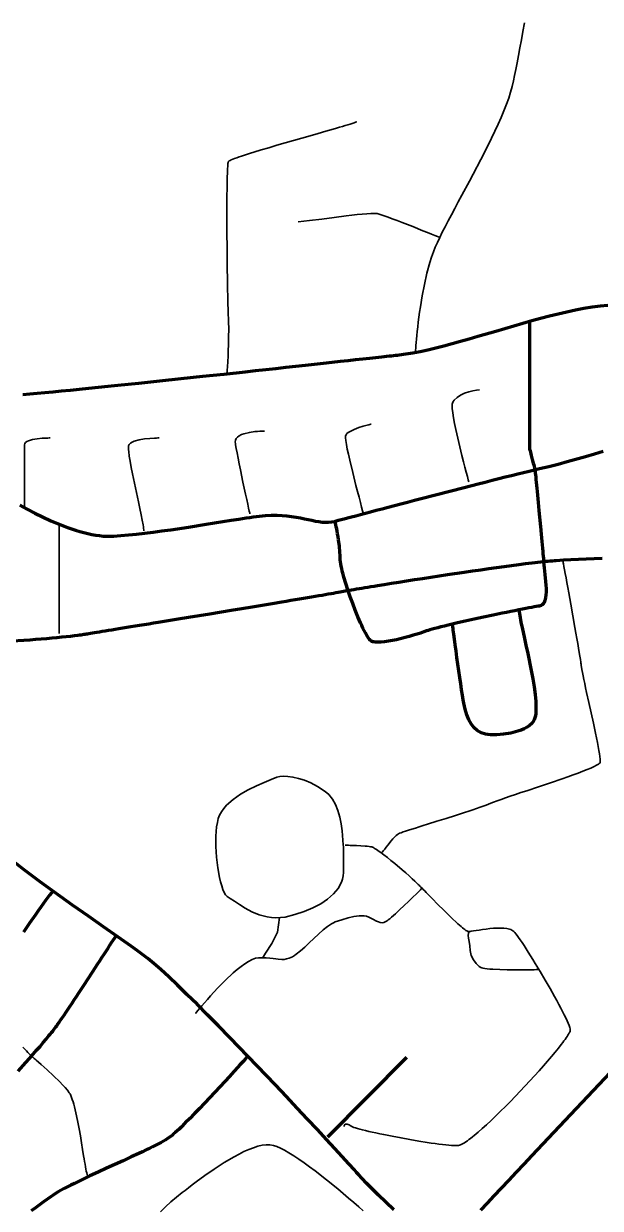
# Model space of a CAD drawing. Header units: inches. Extents: x -107 to 376, y -240 to 294.
# Drawn here: x 181 to 221.8, y 41.3 to 125 of the extents above; entities that cross this region are included whole.
import ezdxf

# ---------------------------------------------------------------- set-up
doc = ezdxf.new("R2010")
doc.units = ezdxf.units.IN
doc.header["$MEASUREMENT"] = 0
for name, color, linetype in [('Routes 1', 7, 'Continuous'), ('Routes 2', 7, 'Continuous'), ('Routes 3', 7, 'Continuous'), ('Routes 4', 7, 'Continuous')]:
    doc.layers.add(name, color=color, linetype=linetype)

msp = doc.modelspace()

# ---------------------------------------------------------------- linework, layer by layer
at = {"layer": 'Routes 1', "color": 7, "lineweight": 158, "true_color": 0xffffff}
msp.add_lwpolyline([(222.946, 51.277), (220.537, 48.727), (219.335, 47.455), (218.151, 46.201), (216.997, 44.979), (216.435, 44.383), (215.885, 43.799), (215.348, 43.23), (214.827, 42.676), (214.322, 42.139), (213.834, 41.621), (213.366, 41.123)], dxfattribs=at)
at = {"layer": 'Routes 2', "color": 7, "lineweight": 106, "true_color": 0xffffff}
for points in [[(222.371, 105.105), (221.824, 105.049), (221.26, 104.972), (220.681, 104.876), (220.089, 104.763), (219.485, 104.634), (218.872, 104.492), (218.25, 104.338), (217.622, 104.174), (216.989, 104.001), (215.716, 103.638), (214.444, 103.264), (213.188, 102.893), (212.57, 102.713), (211.96, 102.539), (211.361, 102.373), (210.775, 102.216), (210.202, 102.071), (209.646, 101.94), (209.106, 101.823), (208.586, 101.723), (208.087, 101.643), (207.61, 101.582), (207.488, 101.569), (207.356, 101.555), (207.214, 101.54), (207.061, 101.523), (206.899, 101.505), (206.727, 101.487), (206.546, 101.467), (206.356, 101.446), (206.156, 101.424), (205.948, 101.401), (205.506, 101.353), (205.032, 101.301), (204.528, 101.245), (203.994, 101.187), (203.433, 101.125), (202.847, 101.06), (202.236, 100.993), (201.604, 100.924), (200.952, 100.852), (200.281, 100.779), (199.593, 100.703), (198.89, 100.626), (198.174, 100.548), (197.446, 100.469), (196.708, 100.389), (195.209, 100.227), (193.692, 100.063), (192.169, 99.901), (190.655, 99.74), (189.164, 99.584), (188.432, 99.508), (187.71, 99.433), (187.001, 99.36), (186.306, 99.289), (185.627, 99.221), (184.966, 99.155), (184.324, 99.091), (183.704, 99.031), (183.107, 98.974), (182.534, 98.919), (181.988, 98.869), (181.47, 98.822), (180.982, 98.779)], [(207.24, 41.135), (206.666, 41.687), (206.147, 42.191), (205.69, 42.642), (205.302, 43.035), (204.99, 43.362), (204.745, 43.635), (204.604, 43.793), (204.441, 43.974), (204.053, 44.401), (203.591, 44.907), (203.06, 45.485), (202.468, 46.125), (201.823, 46.819), (201.132, 47.56), (200.402, 48.339), (199.641, 49.147), (198.855, 49.976), (195.623, 53.34), (194.829, 54.152), (194.055, 54.934), (193.309, 55.68), (192.598, 56.381), (191.929, 57.029), (191.309, 57.614), (190.747, 58.13), (190.25, 58.567), (189.824, 58.918), (189.456, 59.196), (189.064, 59.483), (188.641, 59.786), (187.716, 60.439), (186.702, 61.147), (185.622, 61.9), (184.498, 62.69), (182.207, 64.346), (181.084, 65.195), (180.005, 66.045)]]:
    msp.add_lwpolyline(points, dxfattribs=at)
at = {"layer": 'Routes 3', "color": 7, "lineweight": 70, "true_color": 0xffffff}
for points in [[(216.839, 103.959), (216.839, 103.953), (216.839, 103.933), (216.839, 103.902), (216.839, 103.858), (216.839, 103.803), (216.839, 103.736), (216.839, 103.659), (216.839, 103.572), (216.839, 103.475), (216.839, 103.368), (216.839, 103.127), (216.839, 102.854), (216.839, 102.551), (216.839, 102.221), (216.839, 101.868), (216.839, 101.496), (216.839, 101.107), (216.839, 100.705), (216.839, 100.292), (216.839, 99.452), (216.839, 98.611), (216.839, 98.199), (216.839, 97.797), (216.839, 97.407), (216.839, 97.035), (216.839, 96.682), (216.839, 96.353), (216.839, 96.05), (216.839, 95.776), (216.839, 95.536), (216.839, 95.429), (216.839, 95.331), (216.839, 95.244), (216.839, 95.167), (216.839, 95.101), (216.839, 95.045), (216.839, 95.002), (216.839, 94.97), (216.839, 94.951), (216.839, 94.944), (216.843, 94.928), (216.856, 94.881), (216.875, 94.809), (216.899, 94.716), (216.928, 94.605), (216.96, 94.482), (217.031, 94.214), (217.101, 93.945), (217.134, 93.822), (217.163, 93.711), (217.187, 93.618), (217.206, 93.546), (217.218, 93.499), (217.223, 93.483), (217.224, 93.467), (217.229, 93.421), (217.236, 93.346), (217.246, 93.244), (217.259, 93.118), (217.273, 92.968), (217.29, 92.797), (217.309, 92.607), (217.329, 92.398), (217.351, 92.175), (217.374, 91.937), (217.399, 91.687), (217.45, 91.158), (217.503, 90.603), (217.611, 89.471), (217.663, 88.925), (217.687, 88.663), (217.71, 88.41), (217.732, 88.17), (217.753, 87.943), (217.772, 87.731), (217.789, 87.536), (217.803, 87.361), (217.816, 87.206), (217.826, 87.075), (217.834, 86.967), (217.85, 86.768), (217.873, 86.549), (217.899, 86.315), (217.927, 86.071), (217.978, 85.567), (217.997, 85.317), (218.007, 85.072), (218.008, 84.838), (217.996, 84.618), (217.969, 84.417), (217.925, 84.24), (217.861, 84.089), (217.821, 84.026), (217.775, 83.97), (217.723, 83.924), (217.665, 83.887), (217.6, 83.86), (217.528, 83.844), (217.437, 83.829), (217.316, 83.808), (217.168, 83.781), (216.993, 83.748), (216.794, 83.71), (216.574, 83.667), (216.333, 83.62), (216.074, 83.568), (215.8, 83.512), (215.511, 83.453), (215.21, 83.391), (214.898, 83.327), (214.253, 83.191), (213.59, 83.05), (212.926, 82.906), (212.276, 82.762), (211.961, 82.691), (211.655, 82.621), (211.361, 82.554), (211.081, 82.488), (210.815, 82.424), (210.567, 82.363), (210.338, 82.306), (210.13, 82.252), (209.946, 82.202), (209.786, 82.156), (209.654, 82.116), (209.55, 82.08), (209.357, 82.01), (209.133, 81.934), (208.884, 81.853), (208.615, 81.771), (208.33, 81.689), (208.035, 81.608), (207.434, 81.462), (207.138, 81.401), (206.852, 81.349), (206.581, 81.31), (206.329, 81.286), (206.102, 81.278), (206, 81.281), (205.905, 81.289), (205.819, 81.302), (205.743, 81.32), (205.676, 81.344), (205.62, 81.374), (205.567, 81.419), (205.507, 81.486), (205.442, 81.574), (205.372, 81.681), (205.297, 81.807), (205.219, 81.95), (205.137, 82.109), (205.052, 82.281), (204.964, 82.467), (204.875, 82.664), (204.692, 83.088), (204.508, 83.542), (204.326, 84.016), (204.15, 84.498), (203.985, 84.978), (203.834, 85.445), (203.701, 85.889), (203.643, 86.099), (203.591, 86.299), (203.546, 86.488), (203.507, 86.664), (203.477, 86.826), (203.454, 86.973), (203.44, 87.103), (203.436, 87.215), (203.432, 87.425), (203.42, 87.643), (203.38, 88.088), (203.324, 88.528), (203.292, 88.738), (203.259, 88.939), (203.226, 89.127), (203.194, 89.299), (203.164, 89.453), (203.138, 89.585), (203.115, 89.692), (203.098, 89.773), (203.086, 89.823), (203.083, 89.841)], [(180.774, 90.973), (181.286, 90.694), (181.825, 90.415), (182.385, 90.14), (182.962, 89.877), (183.547, 89.629), (184.136, 89.403), (184.723, 89.203), (185.014, 89.115), (185.302, 89.035), (185.586, 88.965), (185.866, 88.906), (186.14, 88.856), (186.409, 88.819), (186.671, 88.793), (186.926, 88.78), (187.173, 88.781), (187.417, 88.792), (187.669, 88.806), (187.929, 88.824), (188.469, 88.869), (189.033, 88.926), (189.618, 88.993), (190.219, 89.068), (190.832, 89.15), (191.454, 89.239), (192.708, 89.427), (193.949, 89.623), (194.554, 89.72), (195.145, 89.814), (195.717, 89.905), (196.266, 89.99), (196.788, 90.069), (197.038, 90.106), (197.279, 90.14), (197.513, 90.172), (197.737, 90.201), (197.954, 90.225), (198.166, 90.244), (198.573, 90.264), (198.959, 90.264), (199.326, 90.249), (199.675, 90.219), (200.006, 90.178), (200.321, 90.129), (200.621, 90.074), (200.907, 90.017), (201.181, 89.959), (201.443, 89.905), (201.695, 89.856), (201.937, 89.815), (202.172, 89.785), (202.399, 89.769), (202.621, 89.77), (202.838, 89.79), (203.052, 89.832), (203.106, 89.847), (203.168, 89.864), (203.238, 89.883), (203.317, 89.904), (203.405, 89.928), (203.501, 89.953), (203.605, 89.981), (203.717, 90.011), (203.963, 90.077), (204.238, 90.15), (204.541, 90.23), (204.869, 90.317), (205.221, 90.41), (205.595, 90.509), (205.989, 90.613), (206.402, 90.722), (206.832, 90.835), (207.278, 90.952), (207.737, 91.072), (208.208, 91.195), (208.69, 91.321), (209.18, 91.449), (210.18, 91.708), (211.193, 91.97), (212.207, 92.23), (213.208, 92.486), (213.7, 92.611), (214.183, 92.733), (214.656, 92.852), (215.118, 92.968), (215.566, 93.079), (215.999, 93.186), (216.416, 93.288), (216.814, 93.385), (217.191, 93.476), (217.547, 93.56), (217.88, 93.638), (218.204, 93.716), (218.855, 93.881), (219.506, 94.056), (220.795, 94.424), (221.426, 94.611), (222.044, 94.796)], [(221.964, 87.195), (220.846, 87.16), (220.295, 87.136), (219.755, 87.109), (219.229, 87.08), (218.722, 87.048), (218.593, 87.039), (218.453, 87.027), (218.302, 87.014), (218.142, 86.999), (217.972, 86.982), (217.793, 86.963), (217.605, 86.943), (217.408, 86.921), (217.204, 86.897), (216.991, 86.872), (216.771, 86.845), (216.544, 86.817), (216.069, 86.756), (215.571, 86.691), (215.05, 86.621), (214.511, 86.547), (213.956, 86.47), (213.388, 86.389), (212.809, 86.306), (212.223, 86.22), (211.038, 86.045), (209.857, 85.866), (209.275, 85.777), (208.701, 85.688), (208.14, 85.6), (207.593, 85.514), (207.064, 85.43), (206.556, 85.349), (206.07, 85.27), (205.837, 85.232), (205.61, 85.195), (205.391, 85.159), (205.179, 85.124), (204.975, 85.09), (204.78, 85.057), (204.593, 85.026), (204.415, 84.995), (204.246, 84.966), (204.086, 84.939), (203.937, 84.912), (203.798, 84.888), (203.67, 84.865), (203.553, 84.843), (203.433, 84.821), (203.296, 84.796), (203.143, 84.769), (202.975, 84.74), (202.791, 84.708), (202.594, 84.673), (202.382, 84.637), (202.157, 84.598), (201.92, 84.558), (201.67, 84.516), (201.409, 84.471), (201.136, 84.425), (200.853, 84.378), (200.56, 84.328), (200.258, 84.278), (199.946, 84.226), (199.627, 84.172), (199.3, 84.118), (198.624, 84.005), (197.924, 83.889), (197.204, 83.77), (196.469, 83.649), (195.723, 83.526), (194.215, 83.278), (193.463, 83.154), (192.717, 83.032), (191.982, 82.911), (191.263, 82.793), (190.564, 82.679), (190.224, 82.623), (189.89, 82.568), (189.563, 82.515), (189.245, 82.463), (188.934, 82.412), (188.633, 82.363), (188.341, 82.315), (188.059, 82.269), (187.787, 82.224), (187.527, 82.182), (187.278, 82.141), (187.042, 82.102), (186.818, 82.066), (186.608, 82.031), (186.412, 81.999), (186.23, 81.969), (186.063, 81.942), (185.911, 81.917), (185.776, 81.895), (185.658, 81.875), (185.556, 81.858), (185.473, 81.844), (185.394, 81.832), (185.308, 81.819), (185.214, 81.805), (185.112, 81.791), (185.003, 81.777), (184.886, 81.762), (184.634, 81.731), (184.357, 81.7), (184.057, 81.667), (183.735, 81.634), (183.395, 81.601), (183.038, 81.567), (182.666, 81.533), (182.281, 81.5), (181.885, 81.468), (181.48, 81.436), (181.068, 81.405), (180.233, 81.348)], [(216.072, 83.567), (216.14, 83.168), (216.23, 82.709), (216.336, 82.202), (216.455, 81.657), (216.58, 81.082), (216.709, 80.489), (216.956, 79.285), (217.065, 78.695), (217.157, 78.125), (217.23, 77.586), (217.277, 77.087), (217.294, 76.639), (217.29, 76.437), (217.276, 76.252), (217.253, 76.084), (217.22, 75.935), (217.175, 75.806), (217.119, 75.698), (216.998, 75.543), (216.846, 75.403), (216.667, 75.278), (216.465, 75.167), (216.245, 75.07), (216.01, 74.987), (215.511, 74.858), (215.002, 74.777), (214.512, 74.741), (214.286, 74.739), (214.076, 74.746), (213.888, 74.763), (213.724, 74.789), (213.41, 74.886), (213.139, 75.04), (212.907, 75.247), (212.711, 75.504), (212.546, 75.807), (212.407, 76.154), (212.292, 76.541), (212.196, 76.964), (212.148, 77.221), (212.094, 77.542), (212.034, 77.917), (211.97, 78.334), (211.904, 78.783), (211.837, 79.251), (211.704, 80.203), (211.641, 80.664), (211.582, 81.099), (211.528, 81.499), (211.481, 81.851), (211.443, 82.144), (211.427, 82.265), (211.413, 82.367), (211.403, 82.449), (211.395, 82.51), (211.39, 82.547), (211.388, 82.56)], [(183.112, 63.683), (183.003, 63.553), (182.879, 63.397), (182.741, 63.217), (182.591, 63.014), (182.428, 62.791), (182.254, 62.549), (182.071, 62.289), (181.878, 62.014), (181.469, 61.423), (181.036, 60.791)], [(180.652, 50.949), (181.196, 51.556), (181.46, 51.853), (181.716, 52.145), (181.964, 52.43), (182.201, 52.705), (182.426, 52.97), (182.638, 53.223), (182.835, 53.461), (182.927, 53.574), (183.015, 53.684), (183.099, 53.789), (183.178, 53.889), (183.252, 53.985), (183.322, 54.076), (183.386, 54.162), (183.444, 54.242), (183.548, 54.39), (183.656, 54.547), (183.774, 54.719), (183.899, 54.904), (184.032, 55.102), (184.171, 55.31), (184.317, 55.529), (184.468, 55.756), (184.623, 55.991), (184.782, 56.233), (184.945, 56.48), (185.276, 56.985), (185.945, 58.009), (186.271, 58.51), (186.429, 58.753), (186.583, 58.991), (186.732, 59.221), (186.876, 59.443), (187.014, 59.655), (187.144, 59.856), (187.268, 60.046), (187.382, 60.222), (187.488, 60.385), (187.583, 60.532)], [(196.91, 52.011), (196.814, 51.907), (196.708, 51.792), (196.594, 51.667), (196.472, 51.533), (196.342, 51.391), (196.205, 51.241), (195.913, 50.921), (195.599, 50.577), (195.267, 50.216), (194.922, 49.841), (194.567, 49.459), (193.848, 48.69), (193.491, 48.315), (193.142, 47.952), (192.804, 47.607), (192.482, 47.285), (192.18, 46.991), (192.038, 46.856), (191.903, 46.73), (191.774, 46.613), (191.654, 46.507), (191.541, 46.412), (191.437, 46.328), (191.34, 46.254), (191.226, 46.177), (191.093, 46.095), (190.941, 46.006), (190.772, 45.913), (190.587, 45.814), (190.386, 45.711), (190.171, 45.603), (189.943, 45.491), (189.703, 45.376), (189.452, 45.257), (189.192, 45.134), (188.647, 44.882), (188.077, 44.621), (186.898, 44.083), (186.306, 43.812), (185.726, 43.541), (185.166, 43.275), (184.635, 43.015), (184.383, 42.889), (184.142, 42.764), (183.912, 42.643), (183.696, 42.525), (183.493, 42.411), (183.306, 42.3), (183.134, 42.193), (182.98, 42.091), (182.455, 41.704), (182.172, 41.502), (181.874, 41.295), (181.564, 41.082)], [(208.139, 51.917), (202.553, 46.285)]]:
    msp.add_lwpolyline(points, dxfattribs=at)
at = {"layer": 'Routes 4', "color": 7, "lineweight": 35, "true_color": 0xffffff}
for points in [[(208.76, 101.755), (208.761, 101.777), (208.765, 101.842), (208.772, 101.946), (208.782, 102.088), (208.795, 102.264), (208.812, 102.473), (208.833, 102.711), (208.858, 102.977), (208.888, 103.267), (208.922, 103.58), (208.961, 103.912), (209.005, 104.262), (209.055, 104.626), (209.111, 105.002), (209.24, 105.781), (209.395, 106.578), (209.578, 107.374), (209.79, 108.148), (209.909, 108.52), (210.035, 108.879), (210.17, 109.223), (210.315, 109.552), (210.479, 109.9), (210.661, 110.271), (210.861, 110.666), (211.076, 111.08), (211.304, 111.513), (211.544, 111.963), (211.793, 112.427), (212.05, 112.903), (212.579, 113.886), (213.642, 115.912), (214.146, 116.924), (214.384, 117.423), (214.611, 117.914), (214.824, 118.396), (215.021, 118.866), (215.201, 119.323), (215.362, 119.764), (215.501, 120.188), (215.618, 120.592), (215.709, 120.975), (215.784, 121.358), (215.867, 121.785), (215.958, 122.255), (216.054, 122.763), (216.156, 123.305), (216.262, 123.877), (216.371, 124.475), (216.483, 125.094)], [(204.611, 118.092), (204.526, 118.059), (204.419, 118.02), (204.292, 117.977), (204.146, 117.929), (203.983, 117.877), (203.802, 117.821), (203.606, 117.762), (203.395, 117.698), (203.171, 117.632), (202.934, 117.563), (202.428, 117.416), (201.887, 117.261), (201.318, 117.099), (198.953, 116.422), (198.384, 116.256), (197.841, 116.095), (197.334, 115.942), (197.097, 115.869), (196.872, 115.798), (196.66, 115.73), (196.463, 115.665), (196.281, 115.604), (196.117, 115.546), (195.97, 115.492), (195.841, 115.442), (195.733, 115.396), (195.647, 115.355), (195.582, 115.319), (195.541, 115.288), (195.523, 115.26), (195.511, 115.213), (195.5, 115.14), (195.49, 115.043), (195.481, 114.922), (195.473, 114.779), (195.465, 114.614), (195.458, 114.43), (195.452, 114.226), (195.447, 114.005), (195.442, 113.768), (195.438, 113.515), (195.434, 113.248), (195.431, 112.968), (195.429, 112.676), (195.427, 112.374), (195.425, 111.741), (195.426, 111.079), (195.428, 110.397), (195.437, 109.012), (195.444, 108.327), (195.452, 107.659), (195.462, 107.018), (195.472, 106.413), (195.477, 106.126), (195.483, 105.852), (195.489, 105.592), (195.495, 105.347), (195.5, 105.117), (195.507, 104.904), (195.513, 104.71), (195.519, 104.535), (195.525, 104.381), (195.531, 104.243), (195.54, 103.968), (195.55, 103.419), (195.548, 102.877), (195.538, 102.356), (195.522, 101.867), (195.513, 101.638), (195.502, 101.421), (195.491, 101.218), (195.481, 101.031), (195.47, 100.859), (195.46, 100.706), (195.45, 100.573), (195.442, 100.461), (195.435, 100.371), (195.43, 100.304), (195.426, 100.264), (195.425, 100.25)], [(200.466, 111.012), (201.269, 111.101), (202.131, 111.208), (203.008, 111.322), (203.861, 111.431), (204.266, 111.479), (204.648, 111.521), (205.004, 111.556), (205.328, 111.582), (205.614, 111.598), (205.858, 111.601), (206.055, 111.591), (206.199, 111.566), (206.348, 111.518), (206.56, 111.444), (206.823, 111.347), (207.128, 111.233), (207.466, 111.103), (207.825, 110.964), (208.572, 110.671), (209.29, 110.386), (209.614, 110.257), (209.9, 110.142), (210.14, 110.046), (210.324, 109.972), (210.442, 109.925), (210.472, 109.912), (210.483, 109.908)], [(213.302, 99.131), (213.088, 99.115), (212.826, 99.07), (212.536, 98.995), (212.239, 98.891), (211.956, 98.759), (211.706, 98.598), (211.51, 98.41), (211.438, 98.306), (211.388, 98.196), (211.373, 98.128), (211.365, 98.039), (211.372, 97.805), (211.404, 97.505), (211.458, 97.15), (211.53, 96.751), (211.618, 96.319), (211.825, 95.399), (212.049, 94.481), (212.16, 94.05), (212.264, 93.652), (212.358, 93.299), (212.44, 93.002), (212.504, 92.771), (212.529, 92.685), (212.549, 92.619)], [(205.62, 96.705), (205.601, 96.701), (205.546, 96.688), (205.461, 96.667), (205.351, 96.638), (205.073, 96.561), (204.752, 96.458), (204.427, 96.334), (204.136, 96.193), (204.016, 96.118), (203.92, 96.039), (203.852, 95.958), (203.817, 95.875), (203.813, 95.822), (203.814, 95.748), (203.837, 95.545), (203.881, 95.274), (203.945, 94.946), (204.024, 94.573), (204.117, 94.163), (204.329, 93.277), (204.556, 92.372), (204.667, 91.939), (204.773, 91.532), (204.871, 91.161), (204.957, 90.838), (205.028, 90.572), (205.082, 90.374)], [(182.915, 95.726), (182.895, 95.726), (182.838, 95.726), (182.748, 95.724), (182.633, 95.72), (182.343, 95.704), (182.011, 95.67), (181.679, 95.614), (181.39, 95.529), (181.274, 95.474), (181.185, 95.41), (181.128, 95.335), (181.107, 95.25), (181.107, 95.12), (181.107, 94.919), (181.107, 94.658), (181.107, 94.348), (181.107, 94.001), (181.107, 93.626), (181.107, 92.838), (181.107, 92.073), (181.107, 91.727), (181.107, 91.419), (181.107, 91.16), (181.107, 90.962), (181.107, 90.835), (181.107, 90.801), (181.107, 90.79)], [(190.632, 95.726), (190.609, 95.726), (190.545, 95.726), (190.444, 95.723), (190.313, 95.719), (189.983, 95.699), (189.602, 95.659), (189.213, 95.592), (188.865, 95.492), (188.72, 95.427), (188.602, 95.351), (188.518, 95.263), (188.472, 95.162), (188.463, 95.096), (188.462, 95.007), (188.467, 94.897), (188.479, 94.767), (188.52, 94.452), (188.581, 94.076), (188.659, 93.65), (188.749, 93.187), (188.954, 92.196), (189.165, 91.202), (189.265, 90.733), (189.355, 90.3), (189.433, 89.915), (189.494, 89.589), (189.517, 89.452), (189.535, 89.335), (189.546, 89.238), (189.552, 89.165)], [(198.085, 96.22), (198.06, 96.22), (197.992, 96.219), (197.886, 96.215), (197.748, 96.208), (197.586, 96.196), (197.406, 96.178), (197.015, 96.121), (196.629, 96.026), (196.454, 95.962), (196.299, 95.885), (196.171, 95.794), (196.076, 95.688), (196.021, 95.566), (196.012, 95.426), (196.023, 95.342), (196.038, 95.239), (196.082, 94.981), (196.14, 94.665), (196.211, 94.302), (196.291, 93.903), (196.378, 93.479), (196.563, 92.602), (196.655, 92.173), (196.743, 91.763), (196.825, 91.386), (196.898, 91.052), (196.959, 90.772), (197.006, 90.558), (197.024, 90.48), (197.036, 90.422), (197.044, 90.386), (197.047, 90.374)], [(183.551, 89.628), (183.551, 81.889)], [(219.189, 87.078), (219.191, 87.07), (219.195, 87.048), (219.202, 87.011), (219.211, 86.961), (219.223, 86.898), (219.236, 86.822), (219.271, 86.635), (219.313, 86.405), (219.362, 86.136), (219.418, 85.834), (219.478, 85.501), (219.543, 85.144), (219.612, 84.766), (219.756, 83.967), (220.05, 82.323), (220.119, 81.929), (220.185, 81.551), (220.247, 81.193), (220.304, 80.86), (220.354, 80.556), (220.398, 80.287), (220.434, 80.056), (220.462, 79.868), (220.472, 79.792), (220.48, 79.728), (220.49, 79.632), (220.507, 79.51), (220.536, 79.347), (220.574, 79.147), (220.622, 78.914), (220.677, 78.651), (220.739, 78.362), (220.807, 78.051), (220.879, 77.721), (221.034, 77.02), (221.356, 75.555), (221.507, 74.849), (221.575, 74.516), (221.639, 74.201), (221.696, 73.907), (221.745, 73.638), (221.785, 73.399), (221.816, 73.191), (221.837, 73.02), (221.845, 72.889), (221.841, 72.802), (221.832, 72.773), (221.809, 72.741), (221.772, 72.707), (221.723, 72.67), (221.66, 72.629), (221.585, 72.586), (221.401, 72.493), (221.173, 72.389), (220.908, 72.277), (220.607, 72.158), (220.277, 72.032), (219.921, 71.901), (219.542, 71.765), (219.146, 71.626), (218.318, 71.342), (217.469, 71.057), (216.634, 70.779), (216.231, 70.645), (215.844, 70.516), (215.478, 70.393), (215.135, 70.277), (214.821, 70.169), (214.539, 70.071), (214.295, 69.982), (214.091, 69.904), (213.763, 69.77), (213.566, 69.695), (213.342, 69.614), (213.094, 69.528), (212.825, 69.436), (212.538, 69.34), (212.236, 69.241), (211.598, 69.036), (210.935, 68.826), (210.271, 68.618), (209.628, 68.418), (209.322, 68.322), (209.031, 68.231), (208.757, 68.145), (208.503, 68.064), (208.272, 67.99), (208.067, 67.923), (207.891, 67.864), (207.748, 67.814), (207.639, 67.773), (207.568, 67.742), (207.489, 67.689), (207.396, 67.606), (207.289, 67.497), (207.172, 67.369), (207.05, 67.228), (206.805, 66.932), (206.691, 66.79), (206.589, 66.659), (206.501, 66.547), (206.434, 66.459), (206.39, 66.402), (206.379, 66.386), (206.375, 66.381)], [(203.803, 66.925), (203.819, 66.925), (203.866, 66.924), (203.94, 66.924), (204.037, 66.922), (204.153, 66.92), (204.286, 66.917), (204.584, 66.908), (204.902, 66.893), (205.21, 66.872), (205.352, 66.859), (205.481, 66.843), (205.593, 66.825), (205.684, 66.805), (205.73, 66.789), (205.786, 66.762), (205.851, 66.726), (205.926, 66.68), (206.01, 66.626), (206.101, 66.563), (206.2, 66.493), (206.305, 66.417), (206.531, 66.246), (206.776, 66.054), (207.033, 65.848), (207.297, 65.631), (207.826, 65.186), (208.079, 64.967), (208.318, 64.757), (208.537, 64.561), (208.73, 64.383), (208.816, 64.303), (208.894, 64.229), (208.962, 64.162), (209.021, 64.103), (209.08, 64.042), (209.15, 63.97), (209.231, 63.887), (209.32, 63.795), (209.418, 63.694), (209.524, 63.585), (209.755, 63.348), (210.008, 63.09), (210.277, 62.818), (210.838, 62.259), (211.118, 61.986), (211.388, 61.726), (211.645, 61.486), (211.765, 61.376), (211.88, 61.273), (211.988, 61.179), (212.088, 61.095), (212.18, 61.02), (212.263, 60.957), (212.336, 60.905), (212.399, 60.866), (212.451, 60.841), (212.49, 60.83), (212.529, 60.829), (212.578, 60.831), (212.637, 60.835), (212.706, 60.843), (212.869, 60.865), (213.062, 60.895), (213.278, 60.928), (213.513, 60.963), (213.762, 60.998), (214.019, 61.028), (214.278, 61.053), (214.535, 61.069), (214.785, 61.073), (215.02, 61.063), (215.237, 61.036), (215.431, 60.991), (215.517, 60.959), (215.595, 60.923), (215.664, 60.88), (215.724, 60.83), (215.787, 60.762), (215.866, 60.667), (215.959, 60.544), (216.064, 60.397), (216.182, 60.228), (216.311, 60.038), (216.45, 59.828), (216.597, 59.602), (216.751, 59.36), (216.912, 59.105), (217.077, 58.838), (217.247, 58.562), (217.594, 57.988), (217.943, 57.397), (218.286, 56.804), (218.612, 56.225), (218.766, 55.945), (218.913, 55.674), (219.051, 55.413), (219.18, 55.165), (219.298, 54.932), (219.403, 54.715), (219.496, 54.516), (219.574, 54.337), (219.637, 54.179), (219.684, 54.046), (219.712, 53.938), (219.722, 53.858), (219.717, 53.82), (219.702, 53.772), (219.678, 53.716), (219.645, 53.65), (219.603, 53.576), (219.553, 53.494), (219.494, 53.404), (219.427, 53.306), (219.353, 53.201), (219.271, 53.089), (219.182, 52.971), (219.086, 52.846), (218.875, 52.579), (218.641, 52.291), (218.384, 51.984), (218.108, 51.661), (217.815, 51.325), (217.508, 50.977), (217.188, 50.621), (216.857, 50.259), (216.175, 49.529), (215.479, 48.805), (215.132, 48.453), (214.788, 48.111), (214.45, 47.78), (214.12, 47.464), (213.8, 47.166), (213.493, 46.887), (213.201, 46.631), (212.925, 46.4), (212.795, 46.295), (212.67, 46.197), (212.55, 46.107), (212.436, 46.024), (212.328, 45.949), (212.226, 45.883), (212.13, 45.826), (212.042, 45.778), (211.961, 45.74), (211.887, 45.711), (211.821, 45.693), (211.762, 45.685), (211.641, 45.683), (211.493, 45.687), (211.321, 45.698), (211.127, 45.714), (210.912, 45.736), (210.679, 45.763), (210.43, 45.794), (210.165, 45.83), (209.888, 45.87), (209.6, 45.914), (208.998, 46.01), (208.374, 46.117), (207.744, 46.23), (207.122, 46.348), (206.523, 46.466), (206.237, 46.525), (205.963, 46.583), (205.702, 46.64), (205.456, 46.695), (205.227, 46.748), (205.017, 46.799), (204.827, 46.848), (204.661, 46.893), (204.519, 46.935), (204.403, 46.973), (204.316, 47.007), (204.259, 47.037), (204.157, 47.1), (204.069, 47.146), (203.994, 47.178), (203.931, 47.198), (203.878, 47.206), (203.836, 47.204), (203.802, 47.195), (203.776, 47.18), (203.744, 47.137), (203.73, 47.091), (203.728, 47.053), (203.73, 47.037)], [(193.205, 55.034), (193.225, 55.06), (193.283, 55.132), (193.376, 55.246), (193.502, 55.398), (193.656, 55.582), (193.837, 55.794), (194.041, 56.028), (194.265, 56.281), (194.762, 56.82), (195.305, 57.372), (195.868, 57.897), (196.151, 58.138), (196.429, 58.358), (196.701, 58.552), (196.964, 58.715), (197.214, 58.843), (197.449, 58.93), (197.665, 58.971), (197.86, 58.973), (198.037, 58.969), (198.197, 58.962), (198.472, 58.941), (198.696, 58.915), (198.882, 58.887), (199.04, 58.864), (199.322, 58.844), (199.469, 58.856), (199.636, 58.889), (199.833, 58.948), (199.947, 58.989), (200.069, 59.047), (200.199, 59.125), (200.336, 59.22), (200.627, 59.451), (200.935, 59.727), (201.256, 60.029), (201.907, 60.65), (202.226, 60.936), (202.533, 61.184), (202.82, 61.378), (202.955, 61.45), (203.083, 61.502), (203.56, 61.659), (204.003, 61.792), (204.414, 61.89), (204.794, 61.94), (204.973, 61.944), (205.146, 61.932), (205.312, 61.901), (205.468, 61.85), (205.753, 61.709), (206.015, 61.561), (206.143, 61.502), (206.271, 61.463), (206.402, 61.45), (206.537, 61.47), (206.679, 61.53), (206.754, 61.578), (206.843, 61.645), (206.949, 61.73), (207.068, 61.831), (207.342, 62.073), (207.646, 62.354), (207.965, 62.654), (208.281, 62.957), (208.577, 63.245), (208.837, 63.5), (208.948, 63.609), (209.043, 63.704), (209.121, 63.781), (209.18, 63.839), (209.216, 63.876), (209.229, 63.889)], [(199.157, 61.809), (199.013, 60.781), (198.614, 59.972), (198.152, 59.29), (198.008, 59.059), (197.954, 58.971)], [(217.508, 58.131), (217.485, 58.13), (217.417, 58.129), (217.31, 58.128), (217.167, 58.126), (216.993, 58.124), (216.792, 58.122), (216.327, 58.12), (215.805, 58.121), (215.26, 58.126), (214.728, 58.139), (214.242, 58.159), (214.027, 58.173), (213.836, 58.19), (213.674, 58.209), (213.545, 58.232), (213.453, 58.258), (213.392, 58.288), (213.277, 58.363), (213.058, 58.568), (212.865, 58.833), (212.716, 59.141), (212.626, 59.477), (212.605, 59.82), (212.57, 60.112), (212.522, 60.349), (212.491, 60.54), (212.509, 60.698), (212.546, 60.768), (212.608, 60.833)], [(180.993, 52.636), (181.123, 52.501), (181.241, 52.38), (181.344, 52.273), (181.432, 52.183), (181.503, 52.11), (181.555, 52.056), (181.587, 52.023), (181.599, 52.011), (181.605, 52.006), (181.622, 51.992), (181.651, 51.968), (181.689, 51.936), (181.737, 51.895), (181.795, 51.847), (181.86, 51.791), (181.933, 51.729), (182.099, 51.585), (182.288, 51.421), (182.494, 51.239), (182.713, 51.042), (183.165, 50.623), (183.603, 50.194), (183.803, 49.986), (183.984, 49.786), (184.141, 49.598), (184.268, 49.427), (184.323, 49.336), (184.377, 49.226), (184.43, 49.097), (184.483, 48.951), (184.536, 48.79), (184.587, 48.614), (184.638, 48.426), (184.688, 48.226), (184.786, 47.798), (184.88, 47.339), (184.97, 46.861), (185.057, 46.375), (185.139, 45.891), (185.217, 45.42), (185.289, 44.972), (185.324, 44.761), (185.357, 44.56), (185.389, 44.37), (185.42, 44.192), (185.449, 44.029), (185.477, 43.881), (185.503, 43.75), (185.528, 43.636), (185.551, 43.542), (185.573, 43.469)], [(205.072, 41.066), (204.748, 41.359), (204.403, 41.665), (204.039, 41.98), (203.272, 42.626), (202.472, 43.271), (201.668, 43.891), (201.273, 44.184), (200.887, 44.462), (200.513, 44.72), (200.155, 44.957), (199.816, 45.169), (199.499, 45.353), (199.208, 45.506), (198.947, 45.624), (198.714, 45.705), (198.471, 45.745), (198.205, 45.745), (197.92, 45.709), (197.617, 45.639), (197.299, 45.54), (196.97, 45.413), (196.63, 45.262), (196.284, 45.091), (195.932, 44.901), (195.226, 44.481), (194.53, 44.027), (193.867, 43.563), (193.254, 43.114), (192.973, 42.902), (192.713, 42.704), (192.476, 42.522), (192.264, 42.359), (191.865, 42.043), (191.468, 41.708), (191.083, 41.36), (190.719, 41.006)]]:
    msp.add_lwpolyline(points, dxfattribs=at)
msp.add_lwpolyline([(198.967, 71.732), (198.551, 71.574), (198.055, 71.374), (197.508, 71.133), (196.939, 70.851), (196.379, 70.527), (195.857, 70.16), (195.402, 69.752), (195.209, 69.532), (195.044, 69.301), (194.911, 69.06), (194.813, 68.808), (194.748, 68.539), (194.699, 68.24), (194.645, 67.569), (194.643, 66.833), (194.689, 66.073), (194.777, 65.328), (194.902, 64.639), (194.976, 64.328), (195.057, 64.046), (195.144, 63.798), (195.237, 63.589), (195.335, 63.424), (195.438, 63.308), (195.666, 63.163), (195.958, 62.965), (196.312, 62.725), (196.724, 62.47), (197.192, 62.225), (197.712, 62.016), (198.282, 61.867), (198.584, 61.823), (198.897, 61.804), (199.22, 61.813), (199.554, 61.852), (200.24, 62.02), (200.897, 62.237), (201.508, 62.494), (202.064, 62.789), (202.553, 63.119), (202.967, 63.483), (203.294, 63.878), (203.526, 64.304), (203.602, 64.528), (203.651, 64.758), (203.67, 64.995), (203.67, 65.038), (203.67, 65.057), (203.67, 65.096), (203.671, 65.258), (203.675, 65.615), (203.677, 66.007), (203.674, 66.428), (203.67, 66.646), (203.667, 66.757), (203.665, 66.822), (203.661, 66.945), (203.586, 67.942), (203.515, 68.439), (203.416, 68.92), (203.283, 69.377), (203.113, 69.799), (202.9, 70.178), (202.64, 70.504), (202.492, 70.644), (202.412, 70.707), (202.308, 70.782), (201.829, 71.088), (201.362, 71.333), (200.911, 71.521), (200.486, 71.658), (200.092, 71.748), (199.736, 71.796), (199.425, 71.806), (199.166, 71.783), (198.967, 71.732)], close=True, dxfattribs=at)

doc.saveas('drawing.dxf')
